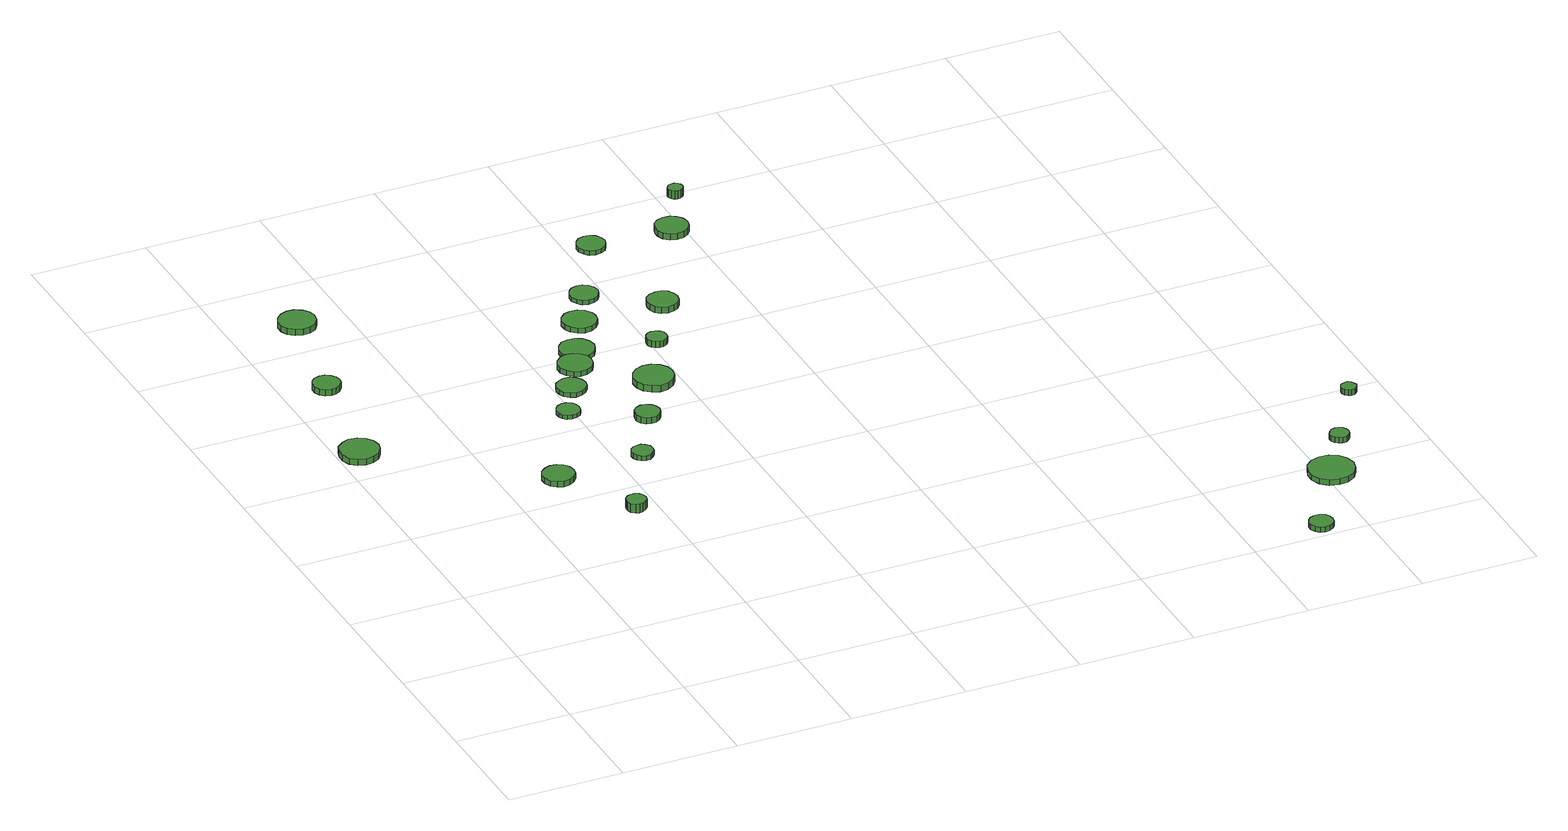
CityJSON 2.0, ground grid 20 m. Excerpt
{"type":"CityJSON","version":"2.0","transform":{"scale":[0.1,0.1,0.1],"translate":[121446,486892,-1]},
"CityObjects":{
"tree1":{"type":"SolitaryVegetationObject","attributes":{"function":"something"},"geometry":[{"type":"MultiSurface","lod":"1","boundaries":[[[0,1,2,3,4,5,6,7,8,9,10,11,12,13,14]],[[15,16,17,18,19,20,21,22,23,24,25,26,27,28,29]],[[0,29,28,1]],[[1,28,27,2]],[[2,27,26,3]],[[3,26,25,4]],[[4,25,24,5]],[[5,24,23,6]],[[6,23,22,7]],[[7,22,21,8]],[[8,21,20,9]],[[9,20,19,10]],[[10,19,18,11]],[[11,18,17,12]],[[12,17,16,13]],[[13,16,15,14]],[[14,15,29,0]]]}]},
"tree2":{"type":"SolitaryVegetationObject","attributes":{"function":"something"},"geometry":[{"type":"MultiSurface","lod":"1","boundaries":[[[30,31,32,33,34,35,36,37,38,39,40,41,42,43,44]],[[45,46,47,48,49,50,51,52,53,54,55,56,57,58,59]],[[30,59,58,31]],[[31,58,57,32]],[[32,57,56,33]],[[33,56,55,34]],[[34,55,54,35]],[[35,54,53,36]],[[36,53,52,37]],[[37,52,51,38]],[[38,51,50,39]],[[39,50,49,40]],[[40,49,48,41]],[[41,48,47,42]],[[42,47,46,43]],[[43,46,45,44]],[[44,45,59,30]]]}]},
"tree3":{"type":"SolitaryVegetationObject","attributes":{"function":"something"},"geometry":[{"type":"MultiSurface","lod":"1","boundaries":[[[60,61,62,63,64,65,66,67,68,69,70,71,72,73,74]],[[75,76,77,78,79,80,81,82,83,84,85,86,87,88,89]],[[60,89,88,61]],[[61,88,87,62]],[[62,87,86,63]],[[63,86,85,64]],[[64,85,84,65]],[[65,84,83,66]],[[66,83,82,67]],[[67,82,81,68]],[[68,81,80,69]],[[69,80,79,70]],[[70,79,78,71]],[[71,78,77,72]],[[72,77,76,73]],[[73,76,75,74]],[[74,75,89,60]]]}]},
"tree4":{"type":"SolitaryVegetationObject","attributes":{"function":"something"},"geometry":[{"type":"MultiSurface","lod":"1","boundaries":[[[90,91,92,93,94,95,96,97,98,99,100,101,102,103,104]],[[105,106,107,108,109,110,111,112,113,114,115,116,117,118,119]],[[90,119,118,91]],[[91,118,117,92]],[[92,117,116,93]],[[93,116,115,94]],[[94,115,114,95]],[[95,114,113,96]],[[96,113,112,97]],[[97,112,111,98]],[[98,111,110,99]],[[99,110,109,100]],[[100,109,108,101]],[[101,108,107,102]],[[102,107,106,103]],[[103,106,105,104]],[[104,105,119,90]]]}]},
"tree5":{"type":"SolitaryVegetationObject","attributes":{"function":"something"},"geometry":[{"type":"MultiSurface","lod":"1","boundaries":[[[120,121,122,123,124,125,126,127,128,129,130,131,132,133,134]],[[135,136,137,138,139,140,141,142,143,144,145,146,147,148,149]],[[120,149,148,121]],[[121,148,147,122]],[[122,147,146,123]],[[123,146,145,124]],[[124,145,144,125]],[[125,144,143,126]],[[126,143,142,127]],[[127,142,141,128]],[[128,141,140,129]],[[129,140,139,130]],[[130,139,138,131]],[[131,138,137,132]],[[132,137,136,133]],[[133,136,135,134]],[[134,135,149,120]]]}]},
"tree6":{"type":"SolitaryVegetationObject","attributes":{"function":"something"},"geometry":[{"type":"MultiSurface","lod":"1","boundaries":[[[150,151,152,153,154,155,156,157,158,159,160,161,162,163,164]],[[165,166,167,168,169,170,171,172,173,174,175,176,177,178,179]],[[150,179,178,151]],[[151,178,177,152]],[[152,177,176,153]],[[153,176,175,154]],[[154,175,174,155]],[[155,174,173,156]],[[156,173,172,157]],[[157,172,171,158]],[[158,171,170,159]],[[159,170,169,160]],[[160,169,168,161]],[[161,168,167,162]],[[162,167,166,163]],[[163,166,165,164]],[[164,165,179,150]]]}]},
"tree7":{"type":"SolitaryVegetationObject","attributes":{"function":"something"},"geometry":[{"type":"MultiSurface","lod":"1","boundaries":[[[180,181,182,183,184,185,186,187,188,189,190,191,192,193,194]],[[195,196,197,198,199,200,201,202,203,204,205,206,207,208,209]],[[180,209,208,181]],[[181,208,207,182]],[[182,207,206,183]],[[183,206,205,184]],[[184,205,204,185]],[[185,204,203,186]],[[186,203,202,187]],[[187,202,201,188]],[[188,201,200,189]],[[189,200,199,190]],[[190,199,198,191]],[[191,198,197,192]],[[192,197,196,193]],[[193,196,195,194]],[[194,195,209,180]]]}]},
"tree8":{"type":"SolitaryVegetationObject","attributes":{"function":"something"},"geometry":[{"type":"MultiSurface","lod":"1","boundaries":[[[210,211,212,213,214,215,216,217,218,219,220,221,222,223,224]],[[225,226,227,228,229,230,231,232,233,234,235,236,237,238,239]],[[210,239,238,211]],[[211,238,237,212]],[[212,237,236,213]],[[213,236,235,214]],[[214,235,234,215]],[[215,234,233,216]],[[216,233,232,217]],[[217,232,231,218]],[[218,231,230,219]],[[219,230,229,220]],[[220,229,228,221]],[[221,228,227,222]],[[222,227,226,223]],[[223,226,225,224]],[[224,225,239,210]]]}]},
"tree9":{"type":"SolitaryVegetationObject","attributes":{"function":"something"},"geometry":[{"type":"MultiSurface","lod":"1","boundaries":[[[240,241,242,243,244,245,246,247,248,249,250,251,252,253,254]],[[255,256,257,258,259,260,261,262,263,264,265,266,267,268,269]],[[240,269,268,241]],[[241,268,267,242]],[[242,267,266,243]],[[243,266,265,244]],[[244,265,264,245]],[[245,264,263,246]],[[246,263,262,247]],[[247,262,261,248]],[[248,261,260,249]],[[249,260,259,250]],[[250,259,258,251]],[[251,258,257,252]],[[252,257,256,253]],[[253,256,255,254]],[[254,255,269,240]]]}]},
"tree10":{"type":"SolitaryVegetationObject","attributes":{"function":"something"},"geometry":[{"type":"MultiSurface","lod":"1","boundaries":[[[270,271,272,273,274,275,276,277,278,279,280,281,282,283,284]],[[285,286,287,288,289,290,291,292,293,294,295,296,297,298,299]],[[270,299,298,271]],[[271,298,297,272]],[[272,297,296,273]],[[273,296,295,274]],[[274,295,294,275]],[[275,294,293,276]],[[276,293,292,277]],[[277,292,291,278]],[[278,291,290,279]],[[279,290,289,280]],[[280,289,288,281]],[[281,288,287,282]],[[282,287,286,283]],[[283,286,285,284]],[[284,285,299,270]]]}]},
"tree11":{"type":"SolitaryVegetationObject","attributes":{"function":"something"},"geometry":[{"type":"MultiSurface","lod":"1","boundaries":[[[300,301,302,303,304,305,306,307,308,309,310,311,312,313,314]],[[315,316,317,318,319,320,321,322,323,324,325,326,327,328,329]],[[300,329,328,301]],[[301,328,327,302]],[[302,327,326,303]],[[303,326,325,304]],[[304,325,324,305]],[[305,324,323,306]],[[306,323,322,307]],[[307,322,321,308]],[[308,321,320,309]],[[309,320,319,310]],[[310,319,318,311]],[[311,318,317,312]],[[312,317,316,313]],[[313,316,315,314]],[[314,315,329,300]]]}]},
"tree12":{"type":"SolitaryVegetationObject","attributes":{"function":"something"},"geometry":[{"type":"MultiSurface","lod":"1","boundaries":[[[330,331,332,333,334,335,336,337,338,339,340,341,342,343,344]],[[345,346,347,348,349,350,351,352,353,354,355,356,357,358,359]],[[330,359,358,331]],[[331,358,357,332]],[[332,357,356,333]],[[333,356,355,334]],[[334,355,354,335]],[[335,354,353,336]],[[336,353,352,337]],[[337,352,351,338]],[[338,351,350,339]],[[339,350,349,340]],[[340,349,348,341]],[[341,348,347,342]],[[342,347,346,343]],[[343,346,345,344]],[[344,345,359,330]]]}]},
"tree13":{"type":"SolitaryVegetationObject","attributes":{"function":"something"},"geometry":[{"type":"MultiSurface","lod":"1","boundaries":[[[360,361,362,363,364,365,366,367,368,369,370,371,372,373,374]],[[375,376,377,378,379,380,381,382,383,384,385,386,387,388,389]],[[360,389,388,361]],[[361,388,387,362]],[[362,387,386,363]],[[363,386,385,364]],[[364,385,384,365]],[[365,384,383,366]],[[366,383,382,367]],[[367,382,381,368]],[[368,381,380,369]],[[369,380,379,370]],[[370,379,378,371]],[[371,378,377,372]],[[372,377,376,373]],[[373,376,375,374]],[[374,375,389,360]]]}]},
"tree14":{"type":"SolitaryVegetationObject","attributes":{"function":"something"},"geometry":[{"type":"MultiSurface","lod":"1","boundaries":[[[390,391,392,393,394,395,396,397,398,399,400,401,402,403,404]],[[405,406,407,408,409,410,411,412,413,414,415,416,417,418,419]],[[390,419,418,391]],[[391,418,417,392]],[[392,417,416,393]],[[393,416,415,394]],[[394,415,414,395]],[[395,414,413,396]],[[396,413,412,397]],[[397,412,411,398]],[[398,411,410,399]],[[399,410,409,400]],[[400,409,408,401]],[[401,408,407,402]],[[402,407,406,403]],[[403,406,405,404]],[[404,405,419,390]]]}]},
"tree15":{"type":"SolitaryVegetationObject","attributes":{"function":"something"},"geometry":[{"type":"MultiSurface","lod":"1","boundaries":[[[420,421,422,423,424,425,426,427,428,429,430,431,432,433,434]],[[435,436,437,438,439,440,441,442,443,444,445,446,447,448,449]],[[420,449,448,421]],[[421,448,447,422]],[[422,447,446,423]],[[423,446,445,424]],[[424,445,444,425]],[[425,444,443,426]],[[426,443,442,427]],[[427,442,441,428]],[[428,441,440,429]],[[429,440,439,430]],[[430,439,438,431]],[[431,438,437,432]],[[432,437,436,433]],[[433,436,435,434]],[[434,435,449,420]]]}]},
"tree16":{"type":"SolitaryVegetationObject","attributes":{"function":"something"},"geometry":[{"type":"MultiSurface","lod":"1","boundaries":[[[450,451,452,453,454,455,456,457,458,459,460,461,462,463,464]],[[465,466,467,468,469,470,471,472,473,474,475,476,477,478,479]],[[450,479,478,451]],[[451,478,477,452]],[[452,477,476,453]],[[453,476,475,454]],[[454,475,474,455]],[[455,474,473,456]],[[456,473,472,457]],[[457,472,471,458]],[[458,471,470,459]],[[459,470,469,460]],[[460,469,468,461]],[[461,468,467,462]],[[462,467,466,463]],[[463,466,465,464]],[[464,465,479,450]]]}]},
"tree17":{"type":"SolitaryVegetationObject","attributes":{"function":"something"},"geometry":[{"type":"MultiSurface","lod":"1","boundaries":[[[480,481,482,483,484,485,486,487,488,489,490,491,492,493,494]],[[495,496,497,498,499,500,501,502,503,504,505,506,507,508,509]],[[480,509,508,481]],[[481,508,507,482]],[[482,507,506,483]],[[483,506,505,484]],[[484,505,504,485]],[[485,504,503,486]],[[486,503,502,487]],[[487,502,501,488]],[[488,501,500,489]],[[489,500,499,490]],[[490,499,498,491]],[[491,498,497,492]],[[492,497,496,493]],[[493,496,495,494]],[[494,495,509,480]]]}]},
"tree18":{"type":"SolitaryVegetationObject","attributes":{"function":"something"}},
"tree19":{"type":"SolitaryVegetationObject","attributes":{"function":"something"},"geometry":[{"type":"MultiSurface","lod":"1","boundaries":[[[510,511,512,513,514,515,516,517,518,519,520,521,522,523,524]],[[525,526,527,528,529,530,531,532,533,534,535,536,537,538,539]],[[510,539,538,511]],[[511,538,537,512]],[[512,537,536,513]],[[513,536,535,514]],[[514,535,534,515]],[[515,534,533,516]],[[516,533,532,517]],[[517,532,531,518]],[[518,531,530,519]],[[519,530,529,520]],[[520,529,528,521]],[[521,528,527,522]],[[522,527,526,523]],[[523,526,525,524]],[[524,525,539,510]]]}]},
"tree20":{"type":"SolitaryVegetationObject","attributes":{"function":"something"},"geometry":[{"type":"MultiSurface","lod":"1","boundaries":[[[540,541,542,543,544,545,546,547,548,549,550,551,552,553,554]],[[555,556,557,558,559,560,561,562,563,564,565,566,567,568,569]],[[540,569,568,541]],[[541,568,567,542]],[[542,567,566,543]],[[543,566,565,544]],[[544,565,564,545]],[[545,564,563,546]],[[546,563,562,547]],[[547,562,561,548]],[[548,561,560,549]],[[549,560,559,550]],[[550,559,558,551]],[[551,558,557,552]],[[552,557,556,553]],[[553,556,555,554]],[[554,555,569,540]]]}]},
"tree21":{"type":"SolitaryVegetationObject","attributes":{"function":"something"},"geometry":[{"type":"MultiSurface","lod":"1","boundaries":[[[570,571,572,573,574,575,576,577,578,579,580,581,582,583,584]],[[585,586,587,588,589,590,591,592,593,594,595,596,597,598,599]],[[570,599,598,571]],[[571,598,597,572]],[[572,597,596,573]],[[573,596,595,574]],[[574,595,594,575]],[[575,594,593,576]],[[576,593,592,577]],[[577,592,591,578]],[[578,591,590,579]],[[579,590,589,580]],[[580,589,588,581]],[[581,588,587,582]],[[582,587,586,583]],[[583,586,585,584]],[[584,585,599,570]]]}]},
"tree22":{"type":"SolitaryVegetationObject","attributes":{"function":"something"},"geometry":[{"type":"MultiSurface","lod":"1","boundaries":[[[600,601,602,603,604,605,606,607,608,609,610,611,612,613,614]],[[615,616,617,618,619,620,621,622,623,624,625,626,627,628,629]],[[600,629,628,601]],[[601,628,627,602]],[[602,627,626,603]],[[603,626,625,604]],[[604,625,624,605]],[[605,624,623,606]],[[606,623,622,607]],[[607,622,621,608]],[[608,621,620,609]],[[609,620,619,610]],[[610,619,618,611]],[[611,618,617,612]],[[612,617,616,613]],[[613,616,615,614]],[[614,615,629,600]]]}]},
"tree23":{"type":"SolitaryVegetationObject","attributes":{"function":"something"},"geometry":[{"type":"MultiSurface","lod":"1","boundaries":[[[630,631,632,633,634,635,636,637,638,639,640,641,642,643,644]],[[645,646,647,648,649,650,651,652,653,654,655,656,657,658,659]],[[630,659,658,631]],[[631,658,657,632]],[[632,657,656,633]],[[633,656,655,634]],[[634,655,654,635]],[[635,654,653,636]],[[636,653,652,637]],[[637,652,651,638]],[[638,651,650,639]],[[639,650,649,640]],[[640,649,648,641]],[[641,648,647,642]],[[642,647,646,643]],[[643,646,645,644]],[[644,645,659,630]]]}]},
"tree24":{"type":"SolitaryVegetationObject","attributes":{"function":"something"},"geometry":[{"type":"MultiSurface","lod":"1","boundaries":[[[660,661,662,663,664,665,666,667,668,669,670,671,672,673,674]],[[675,676,677,678,679,680,681,682,683,684,685,686,687,688,689]],[[660,689,688,661]],[[661,688,687,662]],[[662,687,686,663]],[[663,686,685,664]],[[664,685,684,665]],[[665,684,683,666]],[[666,683,682,667]],[[667,682,681,668]],[[668,681,680,669]],[[669,680,679,670]],[[670,679,678,671]],[[671,678,677,672]],[[672,677,676,673]],[[673,676,675,674]],[[674,675,689,660]]]}]}
},
"vertices":[
[71,874,17],[68,888,17],[60,899,17],[48,906,17],[34,908,17],[21,903,17],[10,894,17],[5,881,17],[5,867,17],[10,854,17],[21,845,17],[34,841,17],[48,842,17],[60,849,17],[68,861,17],[68,861,6],[60,849,6],[48,842,6],[34,841,6],[21,845,6],[10,854,6],[5,867,6],[5,881,6],[10,894,6],[21,903,6],[34,908,6],[48,906,6],[60,899,6],[68,888,6],[71,874,6],
[100,1083,17],[98,1092,17],[92,1100,17],[84,1105,17],[75,1106,17],[65,1103,17],[58,1097,17],[54,1088,17],[54,1078,17],[58,1070,17],[65,1063,17],[75,1060,17],[84,1061,17],[92,1066,17],[98,1074,17],[98,1074,6],[92,1066,6],[84,1061,6],[75,1060,6],[65,1063,6],[58,1070,6],[54,1078,6],[54,1088,6],[58,1097,6],[65,1103,6],[75,1106,6],[84,1105,6],[92,1100,6],[98,1092,6],[100,1083,6],
[319,672,17],[317,683,17],[310,692,17],[300,698,17],[289,699,17],[279,695,17],[270,688,17],[266,678,17],[266,667,17],[270,656,17],[279,649,17],[289,645,17],[300,647,17],[310,652,17],[317,661,17],[317,661,7],[310,652,7],[300,647,7],[289,645,7],[279,649,7],[270,656,7],[266,667,7],[266,678,7],[270,688,7],[279,695,7],[289,699,7],[300,698,7],[310,692,7],[317,683,7],[319,672,7],
[148,1280,17],[145,1293,17],[137,1303,17],[126,1310,17],[113,1311,17],[101,1307,17],[91,1298,17],[86,1286,17],[86,1273,17],[91,1261,17],[101,1253,17],[113,1249,17],[126,1250,17],[137,1256,17],[145,1267,17],[145,1267,6],[137,1256,6],[126,1250,6],[113,1249,6],[101,1253,6],[91,1261,6],[86,1273,6],[86,1286,6],[91,1298,6],[101,1307,6],[113,1311,6],[126,1310,6],[137,1303,6],[145,1293,6],[148,1280,6],
[383,538,23],[382,545,23],[377,551,23],[371,554,23],[364,555,23],[358,553,23],[352,548,23],[350,542,23],[350,535,23],[352,528,23],[358,523,23],[364,521,23],[371,522,23],[377,526,23],[382,531,23],[382,531,7],[377,526,7],[371,522,7],[364,521,7],[358,523,7],[352,528,7],[350,535,7],[350,542,7],[352,548,7],[358,553,7],[364,555,7],[371,554,7],[377,551,7],[382,545,7],[383,538,7],
[412,851,14],[410,859,14],[406,866,14],[398,870,14],[390,871,14],[382,868,14],[376,862,14],[373,855,14],[373,846,14],[376,839,14],[382,833,14],[390,831,14],[398,832,14],[406,836,14],[410,842,14],[410,842,7],[406,836,7],[398,832,7],[390,831,7],[382,833,7],[376,839,7],[373,846,7],[373,855,7],[376,862,7],[382,868,7],[390,871,7],[398,870,7],[406,866,7],[410,859,7],[412,851,7],
[462,682,16],[461,690,16],[456,696,16],[450,700,16],[442,700,16],[435,698,16],[429,693,16],[426,686,16],[426,679,16],[429,672,16],[435,667,16],[442,664,16],[450,665,16],[456,669,16],[461,675,16],[461,675,7],[456,669,7],[450,665,7],[442,664,7],[435,667,7],[429,672,7],[426,679,7],[426,686,7],[429,693,7],[435,698,7],[442,700,7],[450,700,7],[456,696,7],[461,690,7],[462,682,7],
[453,916,14],[451,926,14],[445,934,14],[436,940,14],[425,941,14],[416,937,14],[408,931,14],[404,921,14],[404,911,14],[408,901,14],[416,895,14],[425,891,14],[436,893,14],[445,898,14],[451,906,14],[451,906,6],[445,898,6],[436,893,6],[425,891,6],[416,895,6],[408,901,6],[404,911,6],[404,921,6],[408,931,6],[416,937,6],[425,941,6],[436,940,6],[445,934,6],[451,926,6],[453,916,6],
[523,788,17],[521,796,17],[516,803,17],[508,808,17],[499,809,17],[491,806,17],[484,800,17],[481,792,17],[481,783,17],[484,775,17],[491,769,17],[499,767,17],[508,767,17],[516,772,17],[521,779,17],[521,779,6],[516,772,6],[508,767,6],[499,767,6],[491,769,6],[484,775,6],[481,783,6],[481,792,6],[484,800,6],[491,806,6],[499,809,6],[508,808,6],[516,803,6],[521,796,6],[523,788,6],
[491,976,15],[489,988,15],[482,997,15],[471,1003,15],[459,1005,15],[448,1001,15],[439,993,15],[434,982,15],[434,970,15],[439,959,15],[448,951,15],[459,947,15],[471,948,15],[482,954,15],[489,964,15],[489,964,6],[482,954,6],[471,948,6],[459,947,6],[448,951,6],[439,959,6],[434,970,6],[434,982,6],[439,993,6],[448,1001,6],[459,1005,6],[471,1003,6],[482,997,6],[489,988,6],[491,976,6],
[515,1018,14],[512,1030,14],[505,1040,14],[494,1046,14],[482,1047,14],[470,1044,14],[461,1035,14],[456,1024,14],[456,1012,14],[461,1001,14],[470,993,14],[482,989,14],[494,990,14],[505,996,14],[512,1006,14],[512,1006,6],[505,996,6],[494,990,6],[482,989,6],[470,993,6],[461,1001,6],[456,1012,6],[456,1024,6],[461,1035,6],[470,1044,6],[482,1047,6],[494,1046,6],[505,1040,6],[512,1030,6],[515,1018,6],
[591,884,18],[588,898,18],[580,909,18],[568,916,18],[554,918,18],[540,913,18],[530,904,18],[524,891,18],[524,877,18],[530,864,18],[540,855,18],[554,850,18],[568,852,18],[580,859,18],[588,870,18],[588,870,6],[580,859,6],[568,852,6],[554,850,6],[540,855,6],[530,864,6],[524,877,6],[524,891,6],[530,904,6],[540,913,6],[554,918,6],[568,916,6],[580,909,6],[588,898,6],[591,884,6],
[554,1096,15],[552,1107,15],[545,1117,15],[534,1123,15],[522,1124,15],[511,1121,15],[502,1113,15],[497,1102,15],[497,1090,15],[502,1079,15],[511,1071,15],[522,1067,15],[534,1068,15],[545,1074,15],[552,1084,15],[552,1084,6],[545,1074,6],[534,1068,6],[522,1067,6],[511,1071,6],[502,1079,6],[497,1090,6],[497,1102,6],[502,1113,6],[511,1121,6],[522,1124,6],[534,1123,6],[545,1117,6],[552,1107,6],[554,1096,6],
[630,993,17],[629,1000,17],[625,1005,17],[618,1009,17],[611,1010,17],[604,1008,17],[599,1003,17],[596,996,17],[596,989,17],[599,983,17],[604,978,17],[611,976,17],[618,976,17],[625,980,17],[629,986,17],[629,986,6],[625,980,6],[618,976,6],[611,976,6],[604,978,6],[599,983,6],[596,989,6],[596,996,6],[599,1003,6],[604,1008,6],[611,1010,6],[618,1009,6],[625,1005,6],[629,1000,6],[630,993,6],
[592,1169,14],[589,1179,14],[583,1187,14],[575,1192,14],[565,1193,14],[555,1190,14],[548,1183,14],[544,1174,14],[544,1164,14],[548,1155,14],[555,1148,14],[565,1145,14],[575,1146,14],[583,1151,14],[589,1159,14],[589,1159,6],[583,1151,6],[575,1146,6],[565,1145,6],[555,1148,6],[548,1155,6],[544,1164,6],[544,1174,6],[548,1183,6],[555,1190,6],[565,1193,6],[575,1192,6],[583,1187,6],[589,1179,6],[592,1169,6],
[696,1094,17],[694,1104,17],[688,1113,17],[678,1118,17],[668,1119,17],[657,1116,17],[649,1109,17],[645,1099,17],[645,1088,17],[649,1078,17],[657,1071,17],[668,1068,17],[678,1069,17],[688,1074,17],[694,1083,17],[694,1083,6],[688,1074,6],[678,1069,6],[668,1068,6],[657,1071,6],[649,1078,6],[645,1088,6],[645,1099,6],[649,1109,6],[657,1116,6],[668,1119,6],[678,1118,6],[688,1113,6],[694,1104,6],[696,1094,6],
[667,1304,14],[664,1314,14],[659,1322,14],[650,1327,14],[640,1328,14],[630,1325,14],[623,1318,14],[619,1309,14],[619,1299,14],[623,1290,14],[630,1283,14],[640,1280,14],[650,1281,14],[659,1286,14],[664,1294,14],[664,1294,6],[659,1286,6],[650,1281,6],[640,1280,6],[630,1283,6],[623,1290,6],[619,1299,6],[619,1309,6],[623,1318,6],[630,1325,6],[640,1328,6],[650,1327,6],[659,1322,6],[664,1314,6],[667,1304,6],
[808,1296,17],[806,1308,17],[799,1317,17],[789,1323,17],[777,1324,17],[766,1321,17],[757,1313,17],[753,1302,17],[753,1291,17],[757,1280,17],[766,1272,17],[777,1269,17],[789,1270,17],[799,1276,17],[806,1285,17],[806,1285,6],[799,1276,6],[789,1270,6],[777,1269,6],[766,1272,6],[757,1280,6],[753,1291,6],[753,1302,6],[757,1313,6],[766,1321,6],[777,1324,6],[789,1323,6],[799,1317,6],[806,1308,6],[808,1296,6],
[845,1395,21],[844,1400,21],[841,1404,21],[836,1407,21],[831,1407,21],[826,1406,21],[822,1402,21],[820,1398,21],[820,1393,21],[822,1388,21],[826,1384,21],[831,1383,21],[836,1383,21],[841,1386,21],[844,1390,21],[844,1390,6],[841,1386,6],[836,1383,6],[831,1383,6],[826,1384,6],[822,1388,6],[820,1393,6],[820,1398,6],[822,1402,6],[826,1406,6],[831,1407,6],[836,1407,6],[841,1404,6],[844,1400,6],[845,1395,6],
[1349,29,16],[1348,37,16],[1343,44,16],[1335,48,16],[1327,49,16],[1319,46,16],[1313,41,16],[1309,33,16],[1309,25,16],[1313,17,16],[1319,11,16],[1327,9,16],[1335,10,16],[1343,14,16],[1348,20,16],[1348,20,7],[1343,14,7],[1335,10,7],[1327,9,7],[1319,11,7],[1313,17,7],[1309,25,7],[1309,33,7],[1313,41,7],[1319,46,7],[1327,49,7],[1335,48,7],[1343,44,7],[1348,37,7],[1349,29,7],
[1453,173,16],[1449,189,16],[1440,202,16],[1426,210,16],[1410,211,16],[1394,206,16],[1382,196,16],[1376,181,16],[1376,165,16],[1382,150,16],[1394,139,16],[1410,134,16],[1426,136,16],[1440,144,16],[1449,157,16],[1449,157,6],[1440,144,6],[1426,136,6],[1410,134,6],[1394,139,6],[1382,150,6],[1376,165,6],[1376,181,6],[1382,196,6],[1394,206,6],[1410,211,6],[1426,210,6],[1440,202,6],[1449,189,6],[1453,173,6],
[1487,266,16],[1486,272,16],[1482,278,16],[1476,281,16],[1469,282,16],[1463,280,16],[1458,275,16],[1455,269,16],[1455,262,16],[1458,256,16],[1463,252,16],[1469,250,16],[1476,250,16],[1482,254,16],[1486,259,16],[1486,259,6],[1482,254,6],[1476,250,6],[1469,250,6],[1463,252,6],[1458,256,6],[1455,262,6],[1455,269,6],[1458,275,6],[1463,280,6],[1469,282,6],[1476,281,6],[1482,278,6],[1486,272,6],[1487,266,6],
[1559,391,16],[1557,396,16],[1554,401,16],[1550,404,16],[1544,404,16],[1539,402,16],[1535,399,16],[1533,394,16],[1533,388,16],[1535,383,16],[1539,380,16],[1544,378,16],[1550,379,16],[1554,381,16],[1557,386,16],[1557,386,6],[1554,381,6],[1550,379,6],[1544,378,6],[1539,380,6],[1535,383,6],[1533,388,6],[1533,394,6],[1535,399,6],[1539,402,6],[1544,404,6],[1550,404,6],[1554,401,6],[1557,396,6],[1559,391,6]
]}
